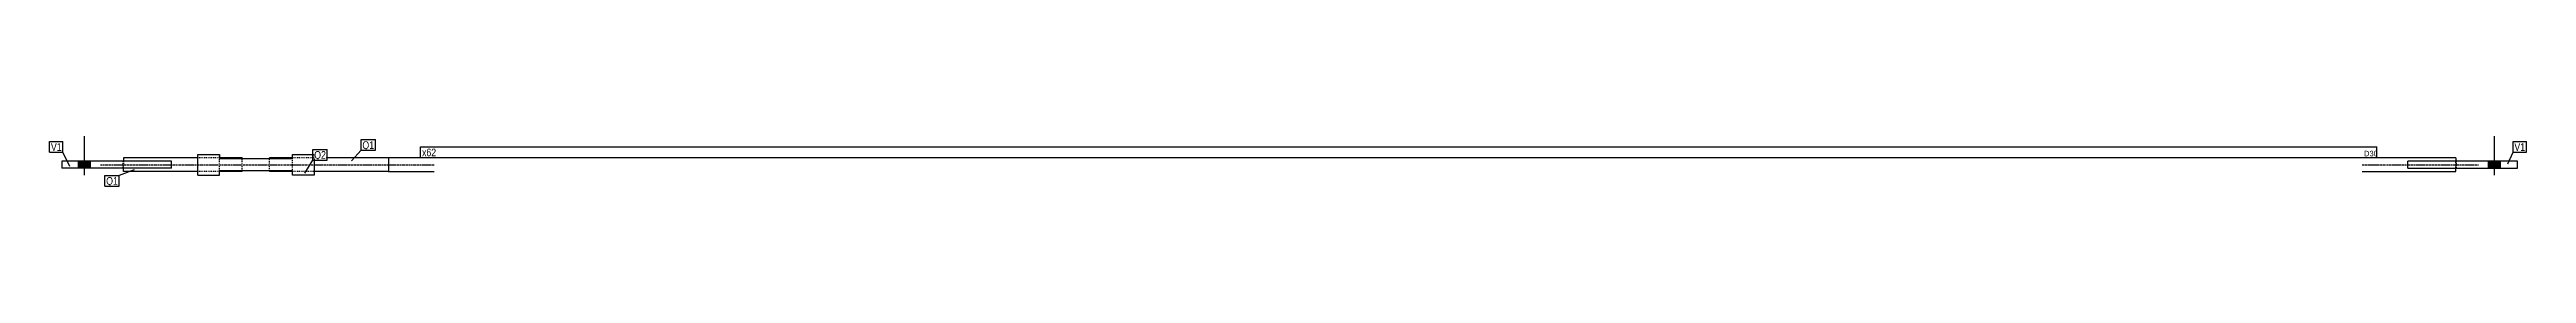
# Model space of a CAD drawing. Header units: millimetres. Extents: x 12 to 17050, y 10 to 383.
# Drawn here: x 12 to 5433, y 10 to 121 of the extents above; entities that cross this region are included whole.
import ezdxf

# ---------------------------------------------------------------- set-up
doc = ezdxf.new("R2010")
doc.units = ezdxf.units.MM
doc.linetypes.add('DXK_LINE_DOT2', pattern=[3.9198, 1.9599, -1.9599])
doc.linetypes.add('DXK_LINE_DOT3', pattern=[5.9187, 2.979, -0.9799, 0.9799, -0.9799])
doc.layers.add('STÅL', color=7, linetype='Continuous')
doc.layers.add('TEKST', color=7, linetype='Continuous')
doc.styles.add('Arial Narrow', font='ARIALN.TTF', dxfattribs={"height": 0.2})

msp = doc.modelspace()

# ---------------------------------------------------------------- hatches: boundary and pattern name
at = {"layer": 'STÅL', "linetype": 'Continuous'}
for points in [[(75.7, 51.2), (101.7, 51.2), (101.7, 66.2), (75.7, 66.2)], [(5375.9, 66.2), (5349.9, 66.2), (5349.9, 51.2), (5375.9, 51.2)]]:
    msp.add_hatch(color=96, dxfattribs=at).paths.add_polyline_path(points)

# ---------------------------------------------------------------- linework, layer by layer
at = {"layer": 'STÅL', "color": 96, "linetype": 'Continuous'}
for p, q in [((88.7, 36.2), (88.7, 121.2)), ((5362.9, 36.2), (5362.9, 121.2)), ((75.7, 51.2), (75.7, 66.2)), ((101.7, 51.2), (101.7, 66.2)), ((5349.9, 51.2), (5349.9, 66.2)), ((5375.9, 51.2), (5375.9, 66.2))]:
    msp.add_line(p, q, dxfattribs=at)
at = {"layer": 'STÅL', "color": 2, "linetype": 'Continuous'}
for p, q in [((278.7, 66.2), (38.7, 66.2)), ((38.7, 66.2), (38.7, 51.2)), ((336.2, 73.7), (173.7, 73.7)), ((173.7, 73.7), (173.7, 66.2)), ((278.7, 51.2), (278.7, 66.2)), ((336.2, 81.2), (383.7, 81.2)), ((336.2, 36.2), (336.2, 81.2)), ((383.7, 81.2), (383.7, 71.9)), ((433.7, 73.7), (383.7, 73.7)), ((543.7, 71.9), (383.7, 71.9)), ((433.7, 73.7), (433.7, 71.9)), ((543.7, 73.7), (493.7, 73.7)), ((493.7, 71.9), (493.7, 73.7)), ((543.7, 81.2), (591.2, 81.2)), ((543.7, 71.9), (543.7, 81.2)), ((591.2, 81.2), (591.2, 36.2)), ((753.7, 73.7), (591.2, 73.7)), ((753.7, 73.7), (753.7, 51.2)), ((853.7, 73.7), (753.7, 73.7)), ((753.7, 73.7), (753.7, 43.7)), ((5277.9, 73.7), (5072.9, 73.7)), ((5412.9, 66.2), (5172.9, 66.2)), ((5172.9, 51.2), (5172.9, 66.2)), ((5277.9, 73.7), (5277.9, 66.2)), ((5412.9, 51.2), (5412.9, 66.2)), ((278.7, 51.2), (38.7, 51.2)), ((173.7, 43.7), (173.7, 51.2)), ((336.2, 43.7), (173.7, 43.7)), ((336.2, 36.2), (383.7, 36.2)), ((543.7, 45.5), (383.7, 45.5)), ((383.7, 36.2), (383.7, 45.5)), ((433.7, 43.7), (383.7, 43.7)), ((433.7, 43.7), (433.7, 45.5)), ((493.7, 45.5), (493.7, 43.7)), ((543.7, 43.7), (493.7, 43.7)), ((543.7, 36.2), (543.7, 45.5)), ((591.2, 36.2), (543.7, 36.2)), ((753.7, 43.7), (591.2, 43.7)), ((753.7, 51.2), (753.7, 43.7)), ((753.7, 43.7), (853.7, 43.7)), ((5072.9, 43.7), (5277.9, 43.7)), ((5172.9, 51.2), (5412.9, 51.2)), ((5277.9, 43.7), (5277.9, 51.2))]:
    msp.add_line(p, q, dxfattribs=at)
at = {"layer": 'STÅL', "color": 7, "linetype": 'DXK_LINE_DOT3'}
for p, q in [((123.7, 58.7), (483.7, 58.7)), ((483.7, 58.7), (803.7, 58.7)), ((803.7, 58.7), (853.7, 58.7)), ((5072.9, 58.7), (5327.9, 58.7))]:
    msp.add_line(p, q, dxfattribs=at)
at = {"layer": 'STÅL', "color": 7, "linetype": 'DXK_LINE_DOT2'}
for p, q in [((172.7, 66.2), (172.7, 51.2)), ((173.7, 66.2), (173.7, 58.7)), ((173.7, 51.2), (173.7, 58.7)), ((383.7, 73.7), (336.2, 73.7)), ((383.7, 45.5), (383.7, 78.2)), ((433.7, 45.5), (433.7, 71.9)), ((493.7, 45.7), (493.7, 71.9)), ((591.2, 73.7), (543.7, 73.7)), ((543.7, 39.2), (543.7, 71.9)), ((5277.9, 51.2), (5277.9, 66.2)), ((5278.9, 66.2), (5278.9, 51.2)), ((383.7, 43.7), (336.2, 43.7)), ((493.7, 45.7), (493.7, 45.5)), ((591.2, 43.7), (543.7, 43.7))]:
    msp.add_line(p, q, dxfattribs=at)

# ---------------------------------------------------------------- next in the draw order: wipeouts: each hides what was drawn before it
at = {"color": 0}
for points in [[(722.3, 93.2), (722.3, 110.7), (696.7, 110.7), (696.7, 93.2)], [(38.4, 89), (38.4, 106.5), (15, 106.5), (15, 89)], [(616.9, 71.8), (616.9, 89.3), (591.3, 89.3), (591.3, 71.8)], [(858.1, 77.2), (858.1, 94.7), (827.2, 94.7), (827.2, 77.2)], [(5102.7, 77.2), (5102.7, 89.7), (5077.5, 89.7), (5077.5, 77.2)], [(5429.8, 89), (5429.8, 106.5), (5406.4, 106.5), (5406.4, 89)], [(161.5, 15), (161.5, 32.5), (136, 32.5), (136, 15)]]:
    msp.add_wipeout(points, dxfattribs=at).dxf.layer = 'TEKST'

# ---------------------------------------------------------------- next in the draw order: wipeouts: each hides what was drawn before it
for points in [[(722.3, 93.2), (722.3, 110.7), (696.7, 110.7), (696.7, 93.2)], [(38.4, 89), (38.4, 106.5), (15, 106.5), (15, 89)], [(616.9, 71.8), (616.9, 89.3), (591.3, 89.3), (591.3, 71.8)], [(858.1, 77.2), (858.1, 94.7), (827.2, 94.7), (827.2, 77.2)], [(5102.7, 77.2), (5102.7, 89.7), (5077.5, 89.7), (5077.5, 77.2)], [(5429.8, 89), (5429.8, 106.5), (5406.4, 106.5), (5406.4, 89)], [(161.5, 15), (161.5, 32.5), (136, 32.5), (136, 15)]]:
    msp.add_wipeout(points, dxfattribs=at).dxf.layer = 'TEKST'

# ---------------------------------------------------------------- next in the draw order: linework, layer by layer
at = {"layer": 'TEKST', "color": 7, "linetype": 'Continuous'}
for p, q in [((12, 109.5), (41.4, 109.5)), ((12, 86), (12, 109.5)), ((41.4, 86), (41.4, 109.5)), ((693.7, 113.7), (725.3, 113.7)), ((693.7, 90.2), (693.7, 113.7)), ((725.3, 90.2), (725.3, 113.7)), ((5403.4, 109.5), (5432.8, 109.5)), ((5403.4, 86), (5403.4, 109.5)), ((5432.8, 86), (5432.8, 109.5)), ((12, 86), (41.4, 86)), ((56.6, 54.8), (41.4, 86)), ((570.5, 40.2), (588.3, 68.8)), ((588.3, 92.3), (619.9, 92.3)), ((588.3, 68.8), (588.3, 92.3)), ((588.3, 68.8), (619.9, 68.8)), ((619.9, 68.8), (619.9, 92.3)), ((672.5, 67.4), (693.7, 90.2)), ((693.7, 90.2), (725.3, 90.2)), ((824.2, 97.7), (5105.7, 97.7)), ((824.2, 74.2), (824.2, 97.7)), ((824.2, 74.2), (5105.7, 74.2)), ((5105.7, 74.2), (5105.7, 97.7)), ((5392.1, 60.9), (5403.4, 86)), ((5403.4, 86), (5432.8, 86)), ((133, 35.5), (164.5, 35.5)), ((133, 12), (133, 35.5)), ((133, 12), (164.5, 12)), ((197.3, 47.6), (164.5, 35.5)), ((164.5, 12), (164.5, 35.5))]:
    msp.add_line(p, q, dxfattribs=at)

# ---------------------------------------------------------------- next in the draw order: texts
at = {"layer": 'TEKST', "color": 3, "style": 'Arial Narrow'}
for s, height, p in [('Q1', 16.7, (696.7, 93.2)), ('V1', 16.7, (15, 89)), ('Q2', 16.7, (591.3, 71.8)), ('x62', 16.7, (827.2, 77.2)), ('D30', 11.93, (5077.5, 77.2)), ('V1', 16.7, (5406.4, 89)), ('Q1', 16.7, (136, 15))]:
    msp.add_text(s, height=height, dxfattribs=at).set_placement(p)

doc.saveas('drawing.dxf')
